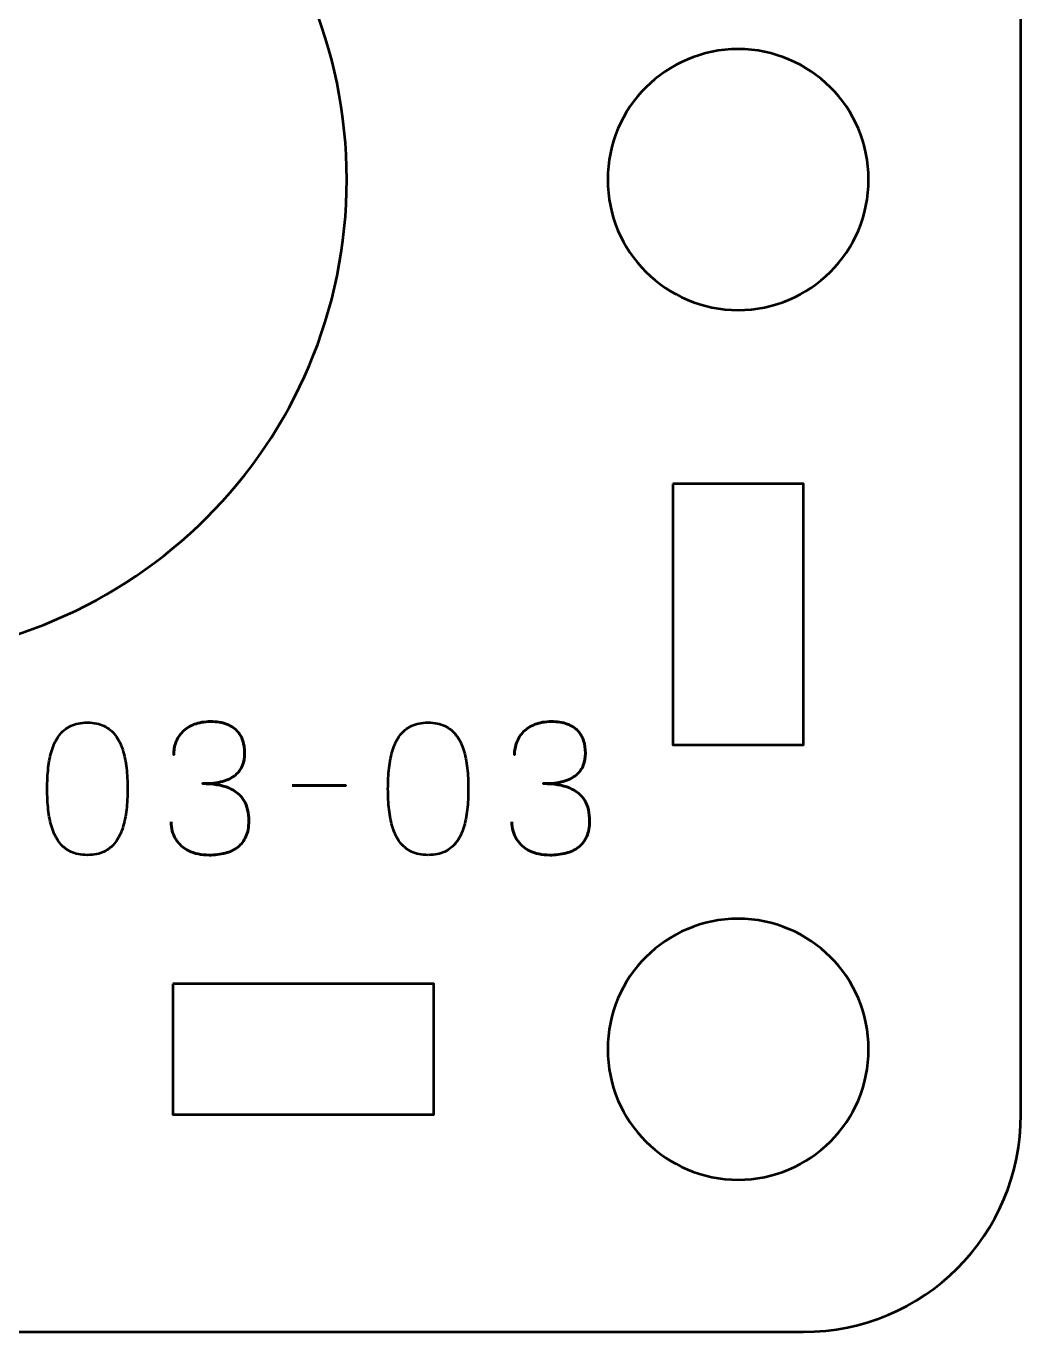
# Model space of a CAD drawing. Header units: centimetres. Extents: x -16.2 to -4.8, y -20.5 to -9.2.
# Drawn here: x -7.137 to -4.85, y -14.5 to -11.497 of the extents above; entities that cross this region are included whole.
import ezdxf

# ---------------------------------------------------------------- set-up
doc = ezdxf.new("R2010")
doc.units = ezdxf.units.CM
doc.header["$MEASUREMENT"] = 0
doc.layers.add('Layer 1', color=7, linetype='Continuous')

msp = doc.modelspace()

# ---------------------------------------------------------------- linework, layer by layer
at = {"layer": 'Layer 1', "lineweight": 53}
for points, knots in [([(-9.64994, -9.19997), (-9.64994, -9.19997), (-5.35007, -9.19997), (-5.35007, -9.19997), (-5.35007, -9.19997), (-5.07293, -9.19997), (-4.84997, -9.42306), (-4.84997, -9.70006), (-4.84997, -9.70006), (-4.84997, -9.70006), (-4.84997, -13.99993), (-4.84997, -13.99993), (-4.84997, -13.99993), (-4.84997, -14.27707), (-5.07293, -14.50003), (-5.35007, -14.50003), (-5.35007, -14.50003), (-5.35007, -14.50003), (-9.64994, -14.50003), (-9.64994, -14.50003), (-9.64994, -14.50003), (-9.92694, -14.50003), (-10.15003, -14.27707), (-10.15003, -13.99993), (-10.15003, -13.99993), (-10.15003, -13.99993), (-10.15003, -9.70006), (-10.15003, -9.70006), (-10.15003, -9.70006), (-10.15003, -9.42306), (-9.92694, -9.19997), (-9.64994, -9.19997)], [0, 0, 0, 0, 0.125, 0.125, 0.125, 0.125, 0.25, 0.25, 0.25, 0.25, 0.375, 0.375, 0.375, 0.375, 0.5, 0.5, 0.5, 0.5, 0.625, 0.625, 0.625, 0.625, 0.75, 0.75, 0.75, 0.75, 0.875, 0.875, 0.875, 0.875, 1, 1, 1, 1]), ([(-5.2, -11.85007), (-5.2, -12.0157), (-5.33433, -12.15007), (-5.5, -12.15007), (-5.5, -12.15007), (-5.66563, -12.15007), (-5.8, -12.0157), (-5.8, -11.85007), (-5.8, -11.85007), (-5.8, -11.6843), (-5.66563, -11.55007), (-5.5, -11.55007), (-5.5, -11.55007), (-5.33433, -11.55007), (-5.2, -11.6843), (-5.2, -11.85007)], [0, 0, 0, 0, 0.25, 0.25, 0.25, 0.25, 0.5, 0.5, 0.5, 0.5, 0.75, 0.75, 0.75, 0.75, 1, 1, 1, 1]), ([(-5.65007, -12.54998), (-5.65007, -12.54998), (-5.35007, -12.54998), (-5.35007, -12.54998), (-5.35007, -12.54998), (-5.35007, -12.54998), (-5.35007, -13.14998), (-5.35007, -13.14998), (-5.35007, -13.14998), (-5.35007, -13.14998), (-5.65007, -13.14998), (-5.65007, -13.14998), (-5.65007, -13.14998), (-5.65007, -13.14998), (-5.65007, -12.54998), (-5.65007, -12.54998)], [0, 0, 0, 0, 0.25, 0.25, 0.25, 0.25, 0.5, 0.5, 0.5, 0.5, 0.75, 0.75, 0.75, 0.75, 1, 1, 1, 1]), ([(-5.2, -13.85), (-5.2, -14.01567), (-5.33433, -14.15), (-5.5, -14.15), (-5.5, -14.15), (-5.66563, -14.15), (-5.8, -14.01567), (-5.8, -13.85), (-5.8, -13.85), (-5.8, -13.68437), (-5.66563, -13.55), (-5.5, -13.55), (-5.5, -13.55), (-5.33433, -13.55), (-5.2, -13.68437), (-5.2, -13.85)], [0, 0, 0, 0, 0.25, 0.25, 0.25, 0.25, 0.5, 0.5, 0.5, 0.5, 0.75, 0.75, 0.75, 0.75, 1, 1, 1, 1]), ([(-6.80002, -13.69993), (-6.80002, -13.69993), (-6.20002, -13.69993), (-6.20002, -13.69993), (-6.20002, -13.69993), (-6.20002, -13.69993), (-6.20002, -13.99993), (-6.20002, -13.99993), (-6.20002, -13.99993), (-6.20002, -13.99993), (-6.80002, -13.99993), (-6.80002, -13.99993), (-6.80002, -13.99993), (-6.80002, -13.99993), (-6.80002, -13.69993), (-6.80002, -13.69993)], [0, 0, 0, 0, 0.25, 0.25, 0.25, 0.25, 0.5, 0.5, 0.5, 0.5, 0.75, 0.75, 0.75, 0.75, 1, 1, 1, 1])]:
    msp.add_open_spline(points, degree=3, knots=knots, dxfattribs=at)
at = {"layer": 'Layer 1', "color": 250, "lineweight": 53}
msp.add_open_spline([(-7.5, -10.75), (-6.89258, -10.75), (-6.4, -11.24258), (-6.4, -11.85), (-6.4, -11.85), (-6.4, -12.45742), (-6.89258, -12.95), (-7.5, -12.95), (-7.5, -12.95), (-8.10742, -12.95), (-8.6, -12.45742), (-8.6, -11.85), (-8.6, -11.85), (-8.6, -11.24258), (-8.10742, -10.75), (-7.5, -10.75)], degree=3, knots=[0, 0, 0, 0, 0.25, 0.25, 0.25, 0.25, 0.5, 0.5, 0.5, 0.5, 0.75, 0.75, 0.75, 0.75, 1, 1, 1, 1], dxfattribs=at)
at = {"layer": 'Layer 1', "color": 30, "lineweight": 53}
for points, knots in [([(-6.99649, -13.40342), (-6.98168, -13.40335), (-6.96891, -13.40074), (-6.95825, -13.39566), (-6.95825, -13.39566), (-6.94767, -13.39058), (-6.93885, -13.38331), (-6.9318, -13.37407), (-6.9318, -13.37407), (-6.92481, -13.36476), (-6.91931, -13.35375), (-6.91522, -13.34105), (-6.91522, -13.34105), (-6.91119, -13.32835), (-6.9083, -13.31445), (-6.90668, -13.29921), (-6.90668, -13.29921), (-6.90498, -13.28397), (-6.90414, -13.26795), (-6.90421, -13.25102), (-6.90421, -13.25102), (-6.90414, -13.23416), (-6.90498, -13.21814), (-6.90668, -13.20297), (-6.90668, -13.20297), (-6.9083, -13.1878), (-6.91119, -13.17383), (-6.91522, -13.16113), (-6.91522, -13.16113), (-6.91931, -13.1485), (-6.92481, -13.1375), (-6.9318, -13.12811), (-6.9318, -13.12811), (-6.93885, -13.1188), (-6.94767, -13.11153), (-6.95825, -13.10645), (-6.95825, -13.10645), (-6.96891, -13.1013), (-6.98168, -13.09869), (-6.99649, -13.09862), (-6.99649, -13.09862), (-7.01131, -13.09869), (-7.02408, -13.1013), (-7.03474, -13.10645), (-7.03474, -13.10645), (-7.04532, -13.11153), (-7.05414, -13.1188), (-7.06119, -13.12811), (-7.06119, -13.12811), (-7.06818, -13.1375), (-7.07368, -13.1485), (-7.07777, -13.16113), (-7.07777, -13.16113), (-7.0818, -13.17383), (-7.08469, -13.1878), (-7.08631, -13.20297), (-7.08631, -13.20297), (-7.088, -13.21814), (-7.08885, -13.23416), (-7.08878, -13.25102), (-7.08878, -13.25102), (-7.08885, -13.26795), (-7.088, -13.28397), (-7.08631, -13.29921), (-7.08631, -13.29921), (-7.08469, -13.31445), (-7.0818, -13.32835), (-7.07777, -13.34105), (-7.07777, -13.34105), (-7.07368, -13.35375), (-7.06818, -13.36476), (-7.06119, -13.37407), (-7.06119, -13.37407), (-7.05414, -13.38331), (-7.04532, -13.39058), (-7.03474, -13.39566), (-7.03474, -13.39566), (-7.02408, -13.40074), (-7.01131, -13.40335), (-6.99649, -13.40342)], [0, 0, 0, 0, 0.05, 0.05, 0.05, 0.05, 0.1, 0.1, 0.1, 0.1, 0.15, 0.15, 0.15, 0.15, 0.2, 0.2, 0.2, 0.2, 0.25, 0.25, 0.25, 0.25, 0.3, 0.3, 0.3, 0.3, 0.35, 0.35, 0.35, 0.35, 0.4, 0.4, 0.4, 0.4, 0.45, 0.45, 0.45, 0.45, 0.5, 0.5, 0.5, 0.5, 0.55, 0.55, 0.55, 0.55, 0.6, 0.6, 0.6, 0.6, 0.65, 0.65, 0.65, 0.65, 0.7, 0.7, 0.7, 0.7, 0.75, 0.75, 0.75, 0.75, 0.8, 0.8, 0.8, 0.8, 0.85, 0.85, 0.85, 0.85, 0.9, 0.9, 0.9, 0.9, 0.95, 0.95, 0.95, 0.95, 1, 1, 1, 1]), ([(-6.99649, -13.40342), (-6.98168, -13.40335), (-6.96891, -13.40074), (-6.95825, -13.39566), (-6.95825, -13.39566), (-6.94767, -13.39058), (-6.93885, -13.38331), (-6.9318, -13.37407), (-6.9318, -13.37407), (-6.92481, -13.36476), (-6.91931, -13.35375), (-6.91522, -13.34105), (-6.91522, -13.34105), (-6.91119, -13.32835), (-6.9083, -13.31445), (-6.90668, -13.29921), (-6.90668, -13.29921), (-6.90498, -13.28397), (-6.90414, -13.26795), (-6.90421, -13.25102), (-6.90421, -13.25102), (-6.90414, -13.23416), (-6.90498, -13.21814), (-6.90668, -13.20297), (-6.90668, -13.20297), (-6.9083, -13.1878), (-6.91119, -13.17383), (-6.91522, -13.16113), (-6.91522, -13.16113), (-6.91931, -13.1485), (-6.92481, -13.1375), (-6.9318, -13.12811), (-6.9318, -13.12811), (-6.93885, -13.1188), (-6.94767, -13.11153), (-6.95825, -13.10645), (-6.95825, -13.10645), (-6.96891, -13.1013), (-6.98168, -13.09869), (-6.99649, -13.09862), (-6.99649, -13.09862), (-7.01131, -13.09869), (-7.02408, -13.1013), (-7.03474, -13.10645), (-7.03474, -13.10645), (-7.04532, -13.11153), (-7.05414, -13.1188), (-7.06119, -13.12811), (-7.06119, -13.12811), (-7.06818, -13.1375), (-7.07368, -13.1485), (-7.07777, -13.16113), (-7.07777, -13.16113), (-7.0818, -13.17383), (-7.08469, -13.1878), (-7.08631, -13.20297), (-7.08631, -13.20297), (-7.088, -13.21814), (-7.08885, -13.23416), (-7.08878, -13.25102), (-7.08878, -13.25102), (-7.08885, -13.26795), (-7.088, -13.28397), (-7.08631, -13.29921), (-7.08631, -13.29921), (-7.08469, -13.31445), (-7.0818, -13.32835), (-7.07777, -13.34105), (-7.07777, -13.34105), (-7.07368, -13.35375), (-7.06818, -13.36476), (-7.06119, -13.37407), (-7.06119, -13.37407), (-7.05414, -13.38331), (-7.04532, -13.39058), (-7.03474, -13.39566), (-7.03474, -13.39566), (-7.02408, -13.40074), (-7.01131, -13.40335), (-6.99649, -13.40342)], [0, 0, 0, 0, 0.05, 0.05, 0.05, 0.05, 0.1, 0.1, 0.1, 0.1, 0.15, 0.15, 0.15, 0.15, 0.2, 0.2, 0.2, 0.2, 0.25, 0.25, 0.25, 0.25, 0.3, 0.3, 0.3, 0.3, 0.35, 0.35, 0.35, 0.35, 0.4, 0.4, 0.4, 0.4, 0.45, 0.45, 0.45, 0.45, 0.5, 0.5, 0.5, 0.5, 0.55, 0.55, 0.55, 0.55, 0.6, 0.6, 0.6, 0.6, 0.65, 0.65, 0.65, 0.65, 0.7, 0.7, 0.7, 0.7, 0.75, 0.75, 0.75, 0.75, 0.8, 0.8, 0.8, 0.8, 0.85, 0.85, 0.85, 0.85, 0.9, 0.9, 0.9, 0.9, 0.95, 0.95, 0.95, 0.95, 1, 1, 1, 1]), ([(-6.80388, -13.3268), (-6.80381, -13.34204), (-6.80028, -13.3553), (-6.7933, -13.3668), (-6.7933, -13.3668), (-6.78631, -13.37823), (-6.77636, -13.38719), (-6.76338, -13.39361), (-6.76338, -13.39361), (-6.7504, -13.40003), (-6.73481, -13.40328), (-6.71667, -13.40342), (-6.71667, -13.40342), (-6.70306, -13.40342), (-6.69071, -13.40201), (-6.67949, -13.39905), (-6.67949, -13.39905), (-6.66834, -13.39608), (-6.65875, -13.3915), (-6.65063, -13.38522), (-6.65063, -13.38522), (-6.64252, -13.37894), (-6.63631, -13.37082), (-6.63187, -13.36095), (-6.63187, -13.36095), (-6.62749, -13.351), (-6.62531, -13.33907), (-6.62524, -13.3251), (-6.62524, -13.3251), (-6.62516, -13.30648), (-6.62897, -13.29074), (-6.63652, -13.27797), (-6.63652, -13.27797), (-6.64407, -13.2652), (-6.65579, -13.25561), (-6.67152, -13.24905), (-6.67152, -13.24905), (-6.68725, -13.24248), (-6.70743, -13.23917), (-6.73191, -13.23917), (-6.73191, -13.23917), (-6.71364, -13.23924), (-6.69833, -13.23755), (-6.68584, -13.23409), (-6.68584, -13.23409), (-6.67342, -13.23063), (-6.66348, -13.22576), (-6.656, -13.21941), (-6.656, -13.21941), (-6.64852, -13.21313), (-6.64309, -13.20565), (-6.63984, -13.19705), (-6.63984, -13.19705), (-6.63652, -13.18851), (-6.6349, -13.17913), (-6.63497, -13.1689), (-6.63497, -13.1689), (-6.6349, -13.15866), (-6.63631, -13.14921), (-6.63913, -13.14046), (-6.63913, -13.14046), (-6.64189, -13.13171), (-6.6464, -13.12402), (-6.65254, -13.11746), (-6.65254, -13.11746), (-6.65868, -13.1109), (-6.66679, -13.10575), (-6.67674, -13.10208), (-6.67674, -13.10208), (-6.68676, -13.09841), (-6.69897, -13.09658), (-6.71329, -13.09651), (-6.71329, -13.09651), (-6.72754, -13.09658), (-6.74003, -13.09869), (-6.75061, -13.10279), (-6.75061, -13.10279), (-6.76127, -13.10688), (-6.77001, -13.11245), (-6.77707, -13.11958), (-6.77707, -13.11958), (-6.78405, -13.1267), (-6.78928, -13.13482), (-6.79273, -13.14399), (-6.79273, -13.14399), (-6.79626, -13.15316), (-6.79795, -13.1629), (-6.79795, -13.17313), (-6.79795, -13.17313), (-6.79795, -13.1629), (-6.79626, -13.15316), (-6.79273, -13.14399), (-6.79273, -13.14399), (-6.78928, -13.13482), (-6.78405, -13.1267), (-6.77707, -13.11958), (-6.77707, -13.11958), (-6.77001, -13.11245), (-6.76127, -13.10688), (-6.75061, -13.10279), (-6.75061, -13.10279), (-6.74003, -13.09869), (-6.72754, -13.09658), (-6.71329, -13.09651), (-6.71329, -13.09651), (-6.69897, -13.09658), (-6.68676, -13.09841), (-6.67674, -13.10208), (-6.67674, -13.10208), (-6.66679, -13.10575), (-6.65868, -13.1109), (-6.65254, -13.11746), (-6.65254, -13.11746), (-6.6464, -13.12402), (-6.64189, -13.13171), (-6.63913, -13.14046), (-6.63913, -13.14046), (-6.63631, -13.14921), (-6.6349, -13.15866), (-6.63497, -13.1689), (-6.63497, -13.1689), (-6.6349, -13.17913), (-6.63652, -13.18851), (-6.63984, -13.19705), (-6.63984, -13.19705), (-6.64309, -13.20565), (-6.64852, -13.21313), (-6.656, -13.21941), (-6.656, -13.21941), (-6.66348, -13.22576), (-6.67342, -13.23063), (-6.68584, -13.23409), (-6.68584, -13.23409), (-6.69833, -13.23755), (-6.71364, -13.23924), (-6.73191, -13.23917), (-6.73191, -13.23917), (-6.70743, -13.23917), (-6.68725, -13.24248), (-6.67152, -13.24905), (-6.67152, -13.24905), (-6.65579, -13.25561), (-6.64407, -13.2652), (-6.63652, -13.27797), (-6.63652, -13.27797), (-6.62897, -13.29074), (-6.62516, -13.30648), (-6.62524, -13.3251), (-6.62524, -13.3251), (-6.62531, -13.33907), (-6.62749, -13.351), (-6.63187, -13.36095), (-6.63187, -13.36095), (-6.63631, -13.37082), (-6.64252, -13.37894), (-6.65063, -13.38522), (-6.65063, -13.38522), (-6.65875, -13.3915), (-6.66834, -13.39608), (-6.67949, -13.39905), (-6.67949, -13.39905), (-6.69071, -13.40201), (-6.70306, -13.40342), (-6.71667, -13.40342), (-6.71667, -13.40342), (-6.73481, -13.40328), (-6.7504, -13.40003), (-6.76338, -13.39361), (-6.76338, -13.39361), (-6.77636, -13.38719), (-6.78631, -13.37823), (-6.7933, -13.3668), (-6.7933, -13.3668), (-6.80028, -13.3553), (-6.80381, -13.34204), (-6.80388, -13.3268)], [0, 0, 0, 0, 0.0227273, 0.0227273, 0.0227273, 0.0227273, 0.0454545, 0.0454545, 0.0454545, 0.0454545, 0.0681818, 0.0681818, 0.0681818, 0.0681818, 0.0909091, 0.0909091, 0.0909091, 0.0909091, 0.1136364, 0.1136364, 0.1136364, 0.1136364, 0.1363636, 0.1363636, 0.1363636, 0.1363636, 0.1590909, 0.1590909, 0.1590909, 0.1590909, 0.1818182, 0.1818182, 0.1818182, 0.1818182, 0.2045455, 0.2045455, 0.2045455, 0.2045455, 0.2272727, 0.2272727, 0.2272727, 0.2272727, 0.25, 0.25, 0.25, 0.25, 0.2727273, 0.2727273, 0.2727273, 0.2727273, 0.2954545, 0.2954545, 0.2954545, 0.2954545, 0.3181818, 0.3181818, 0.3181818, 0.3181818, 0.3409091, 0.3409091, 0.3409091, 0.3409091, 0.3636364, 0.3636364, 0.3636364, 0.3636364, 0.3863636, 0.3863636, 0.3863636, 0.3863636, 0.4090909, 0.4090909, 0.4090909, 0.4090909, 0.4318182, 0.4318182, 0.4318182, 0.4318182, 0.4545455, 0.4545455, 0.4545455, 0.4545455, 0.4772727, 0.4772727, 0.4772727, 0.4772727, 0.5, 0.5, 0.5, 0.5, 0.5227273, 0.5227273, 0.5227273, 0.5227273, 0.5454545, 0.5454545, 0.5454545, 0.5454545, 0.5681818, 0.5681818, 0.5681818, 0.5681818, 0.5909091, 0.5909091, 0.5909091, 0.5909091, 0.6136364, 0.6136364, 0.6136364, 0.6136364, 0.6363636, 0.6363636, 0.6363636, 0.6363636, 0.6590909, 0.6590909, 0.6590909, 0.6590909, 0.6818182, 0.6818182, 0.6818182, 0.6818182, 0.7045455, 0.7045455, 0.7045455, 0.7045455, 0.7272727, 0.7272727, 0.7272727, 0.7272727, 0.75, 0.75, 0.75, 0.75, 0.7727273, 0.7727273, 0.7727273, 0.7727273, 0.7954545, 0.7954545, 0.7954545, 0.7954545, 0.8181818, 0.8181818, 0.8181818, 0.8181818, 0.8409091, 0.8409091, 0.8409091, 0.8409091, 0.8636364, 0.8636364, 0.8636364, 0.8636364, 0.8863636, 0.8863636, 0.8863636, 0.8863636, 0.9090909, 0.9090909, 0.9090909, 0.9090909, 0.9318182, 0.9318182, 0.9318182, 0.9318182, 0.9545455, 0.9545455, 0.9545455, 0.9545455, 0.9772727, 0.9772727, 0.9772727, 0.9772727, 1, 1, 1, 1]), ([(-6.21291, -13.40342), (-6.1981, -13.40335), (-6.18533, -13.40074), (-6.17467, -13.39566), (-6.17467, -13.39566), (-6.16409, -13.39058), (-6.15527, -13.38331), (-6.14822, -13.37407), (-6.14822, -13.37407), (-6.14123, -13.36476), (-6.13573, -13.35375), (-6.13164, -13.34105), (-6.13164, -13.34105), (-6.12761, -13.32835), (-6.12472, -13.31445), (-6.1231, -13.29921), (-6.1231, -13.29921), (-6.1214, -13.28397), (-6.12056, -13.26795), (-6.12063, -13.25102), (-6.12063, -13.25102), (-6.12056, -13.23416), (-6.1214, -13.21814), (-6.1231, -13.20297), (-6.1231, -13.20297), (-6.12472, -13.1878), (-6.12761, -13.17383), (-6.13164, -13.16113), (-6.13164, -13.16113), (-6.13573, -13.1485), (-6.14123, -13.1375), (-6.14822, -13.12811), (-6.14822, -13.12811), (-6.15527, -13.1188), (-6.16409, -13.11153), (-6.17467, -13.10645), (-6.17467, -13.10645), (-6.18533, -13.1013), (-6.1981, -13.09869), (-6.21291, -13.09862), (-6.21291, -13.09862), (-6.22773, -13.09869), (-6.2405, -13.1013), (-6.25116, -13.10645), (-6.25116, -13.10645), (-6.26174, -13.11153), (-6.27056, -13.1188), (-6.27761, -13.12811), (-6.27761, -13.12811), (-6.2846, -13.1375), (-6.2901, -13.1485), (-6.29419, -13.16113), (-6.29419, -13.16113), (-6.29822, -13.17383), (-6.30111, -13.1878), (-6.30273, -13.20297), (-6.30273, -13.20297), (-6.30442, -13.21814), (-6.30527, -13.23416), (-6.3052, -13.25102), (-6.3052, -13.25102), (-6.30527, -13.26795), (-6.30442, -13.28397), (-6.30273, -13.29921), (-6.30273, -13.29921), (-6.30111, -13.31445), (-6.29822, -13.32835), (-6.29419, -13.34105), (-6.29419, -13.34105), (-6.2901, -13.35375), (-6.2846, -13.36476), (-6.27761, -13.37407), (-6.27761, -13.37407), (-6.27056, -13.38331), (-6.26174, -13.39058), (-6.25116, -13.39566), (-6.25116, -13.39566), (-6.2405, -13.40074), (-6.22773, -13.40335), (-6.21291, -13.40342)], [0, 0, 0, 0, 0.05, 0.05, 0.05, 0.05, 0.1, 0.1, 0.1, 0.1, 0.15, 0.15, 0.15, 0.15, 0.2, 0.2, 0.2, 0.2, 0.25, 0.25, 0.25, 0.25, 0.3, 0.3, 0.3, 0.3, 0.35, 0.35, 0.35, 0.35, 0.4, 0.4, 0.4, 0.4, 0.45, 0.45, 0.45, 0.45, 0.5, 0.5, 0.5, 0.5, 0.55, 0.55, 0.55, 0.55, 0.6, 0.6, 0.6, 0.6, 0.65, 0.65, 0.65, 0.65, 0.7, 0.7, 0.7, 0.7, 0.75, 0.75, 0.75, 0.75, 0.8, 0.8, 0.8, 0.8, 0.85, 0.85, 0.85, 0.85, 0.9, 0.9, 0.9, 0.9, 0.95, 0.95, 0.95, 0.95, 1, 1, 1, 1]), ([(-6.21291, -13.40342), (-6.1981, -13.40335), (-6.18533, -13.40074), (-6.17467, -13.39566), (-6.17467, -13.39566), (-6.16409, -13.39058), (-6.15527, -13.38331), (-6.14822, -13.37407), (-6.14822, -13.37407), (-6.14123, -13.36476), (-6.13573, -13.35375), (-6.13164, -13.34105), (-6.13164, -13.34105), (-6.12761, -13.32835), (-6.12472, -13.31445), (-6.1231, -13.29921), (-6.1231, -13.29921), (-6.1214, -13.28397), (-6.12056, -13.26795), (-6.12063, -13.25102), (-6.12063, -13.25102), (-6.12056, -13.23416), (-6.1214, -13.21814), (-6.1231, -13.20297), (-6.1231, -13.20297), (-6.12472, -13.1878), (-6.12761, -13.17383), (-6.13164, -13.16113), (-6.13164, -13.16113), (-6.13573, -13.1485), (-6.14123, -13.1375), (-6.14822, -13.12811), (-6.14822, -13.12811), (-6.15527, -13.1188), (-6.16409, -13.11153), (-6.17467, -13.10645), (-6.17467, -13.10645), (-6.18533, -13.1013), (-6.1981, -13.09869), (-6.21291, -13.09862), (-6.21291, -13.09862), (-6.22773, -13.09869), (-6.2405, -13.1013), (-6.25116, -13.10645), (-6.25116, -13.10645), (-6.26174, -13.11153), (-6.27056, -13.1188), (-6.27761, -13.12811), (-6.27761, -13.12811), (-6.2846, -13.1375), (-6.2901, -13.1485), (-6.29419, -13.16113), (-6.29419, -13.16113), (-6.29822, -13.17383), (-6.30111, -13.1878), (-6.30273, -13.20297), (-6.30273, -13.20297), (-6.30442, -13.21814), (-6.30527, -13.23416), (-6.3052, -13.25102), (-6.3052, -13.25102), (-6.30527, -13.26795), (-6.30442, -13.28397), (-6.30273, -13.29921), (-6.30273, -13.29921), (-6.30111, -13.31445), (-6.29822, -13.32835), (-6.29419, -13.34105), (-6.29419, -13.34105), (-6.2901, -13.35375), (-6.2846, -13.36476), (-6.27761, -13.37407), (-6.27761, -13.37407), (-6.27056, -13.38331), (-6.26174, -13.39058), (-6.25116, -13.39566), (-6.25116, -13.39566), (-6.2405, -13.40074), (-6.22773, -13.40335), (-6.21291, -13.40342)], [0, 0, 0, 0, 0.05, 0.05, 0.05, 0.05, 0.1, 0.1, 0.1, 0.1, 0.15, 0.15, 0.15, 0.15, 0.2, 0.2, 0.2, 0.2, 0.25, 0.25, 0.25, 0.25, 0.3, 0.3, 0.3, 0.3, 0.35, 0.35, 0.35, 0.35, 0.4, 0.4, 0.4, 0.4, 0.45, 0.45, 0.45, 0.45, 0.5, 0.5, 0.5, 0.5, 0.55, 0.55, 0.55, 0.55, 0.6, 0.6, 0.6, 0.6, 0.65, 0.65, 0.65, 0.65, 0.7, 0.7, 0.7, 0.7, 0.75, 0.75, 0.75, 0.75, 0.8, 0.8, 0.8, 0.8, 0.85, 0.85, 0.85, 0.85, 0.9, 0.9, 0.9, 0.9, 0.95, 0.95, 0.95, 0.95, 1, 1, 1, 1]), ([(-6.0203, -13.3268), (-6.02023, -13.34204), (-6.0167, -13.3553), (-6.00972, -13.3668), (-6.00972, -13.3668), (-6.00273, -13.37823), (-5.99278, -13.38719), (-5.9798, -13.39361), (-5.9798, -13.39361), (-5.96682, -13.40003), (-5.95123, -13.40328), (-5.93309, -13.40342), (-5.93309, -13.40342), (-5.91948, -13.40342), (-5.90713, -13.40201), (-5.89591, -13.39905), (-5.89591, -13.39905), (-5.88476, -13.39608), (-5.87517, -13.3915), (-5.86705, -13.38522), (-5.86705, -13.38522), (-5.85894, -13.37894), (-5.85273, -13.37082), (-5.84829, -13.36095), (-5.84829, -13.36095), (-5.84391, -13.351), (-5.84173, -13.33907), (-5.84166, -13.3251), (-5.84166, -13.3251), (-5.84158, -13.30648), (-5.84539, -13.29074), (-5.85294, -13.27797), (-5.85294, -13.27797), (-5.86049, -13.2652), (-5.87221, -13.25561), (-5.88794, -13.24905), (-5.88794, -13.24905), (-5.90367, -13.24248), (-5.92385, -13.23917), (-5.94833, -13.23917), (-5.94833, -13.23917), (-5.93006, -13.23924), (-5.91475, -13.23755), (-5.90226, -13.23409), (-5.90226, -13.23409), (-5.88984, -13.23063), (-5.8799, -13.22576), (-5.87242, -13.21941), (-5.87242, -13.21941), (-5.86494, -13.21313), (-5.85951, -13.20565), (-5.85626, -13.19705), (-5.85626, -13.19705), (-5.85294, -13.18851), (-5.85132, -13.17913), (-5.85139, -13.1689), (-5.85139, -13.1689), (-5.85132, -13.15866), (-5.85273, -13.14921), (-5.85555, -13.14046), (-5.85555, -13.14046), (-5.85831, -13.13171), (-5.86282, -13.12402), (-5.86896, -13.11746), (-5.86896, -13.11746), (-5.8751, -13.1109), (-5.88321, -13.10575), (-5.89316, -13.10208), (-5.89316, -13.10208), (-5.90318, -13.09841), (-5.91539, -13.09658), (-5.92971, -13.09651), (-5.92971, -13.09651), (-5.94396, -13.09658), (-5.95645, -13.09869), (-5.96703, -13.10279), (-5.96703, -13.10279), (-5.97769, -13.10688), (-5.98643, -13.11245), (-5.99349, -13.11958), (-5.99349, -13.11958), (-6.00047, -13.1267), (-6.0057, -13.13482), (-6.00915, -13.14399), (-6.00915, -13.14399), (-6.01268, -13.15316), (-6.01437, -13.1629), (-6.01437, -13.17313), (-6.01437, -13.17313), (-6.01437, -13.1629), (-6.01268, -13.15316), (-6.00915, -13.14399), (-6.00915, -13.14399), (-6.0057, -13.13482), (-6.00047, -13.1267), (-5.99349, -13.11958), (-5.99349, -13.11958), (-5.98643, -13.11245), (-5.97769, -13.10688), (-5.96703, -13.10279), (-5.96703, -13.10279), (-5.95645, -13.09869), (-5.94396, -13.09658), (-5.92971, -13.09651), (-5.92971, -13.09651), (-5.91539, -13.09658), (-5.90318, -13.09841), (-5.89316, -13.10208), (-5.89316, -13.10208), (-5.88321, -13.10575), (-5.8751, -13.1109), (-5.86896, -13.11746), (-5.86896, -13.11746), (-5.86282, -13.12402), (-5.85831, -13.13171), (-5.85555, -13.14046), (-5.85555, -13.14046), (-5.85273, -13.14921), (-5.85132, -13.15866), (-5.85139, -13.1689), (-5.85139, -13.1689), (-5.85132, -13.17913), (-5.85294, -13.18851), (-5.85626, -13.19705), (-5.85626, -13.19705), (-5.85951, -13.20565), (-5.86494, -13.21313), (-5.87242, -13.21941), (-5.87242, -13.21941), (-5.8799, -13.22576), (-5.88984, -13.23063), (-5.90226, -13.23409), (-5.90226, -13.23409), (-5.91475, -13.23755), (-5.93006, -13.23924), (-5.94833, -13.23917), (-5.94833, -13.23917), (-5.92385, -13.23917), (-5.90367, -13.24248), (-5.88794, -13.24905), (-5.88794, -13.24905), (-5.87221, -13.25561), (-5.86049, -13.2652), (-5.85294, -13.27797), (-5.85294, -13.27797), (-5.84539, -13.29074), (-5.84158, -13.30648), (-5.84166, -13.3251), (-5.84166, -13.3251), (-5.84173, -13.33907), (-5.84391, -13.351), (-5.84829, -13.36095), (-5.84829, -13.36095), (-5.85273, -13.37082), (-5.85894, -13.37894), (-5.86705, -13.38522), (-5.86705, -13.38522), (-5.87517, -13.3915), (-5.88476, -13.39608), (-5.89591, -13.39905), (-5.89591, -13.39905), (-5.90713, -13.40201), (-5.91948, -13.40342), (-5.93309, -13.40342), (-5.93309, -13.40342), (-5.95123, -13.40328), (-5.96682, -13.40003), (-5.9798, -13.39361), (-5.9798, -13.39361), (-5.99278, -13.38719), (-6.00273, -13.37823), (-6.00972, -13.3668), (-6.00972, -13.3668), (-6.0167, -13.3553), (-6.02023, -13.34204), (-6.0203, -13.3268)], [0, 0, 0, 0, 0.0227273, 0.0227273, 0.0227273, 0.0227273, 0.0454545, 0.0454545, 0.0454545, 0.0454545, 0.0681818, 0.0681818, 0.0681818, 0.0681818, 0.0909091, 0.0909091, 0.0909091, 0.0909091, 0.1136364, 0.1136364, 0.1136364, 0.1136364, 0.1363636, 0.1363636, 0.1363636, 0.1363636, 0.1590909, 0.1590909, 0.1590909, 0.1590909, 0.1818182, 0.1818182, 0.1818182, 0.1818182, 0.2045455, 0.2045455, 0.2045455, 0.2045455, 0.2272727, 0.2272727, 0.2272727, 0.2272727, 0.25, 0.25, 0.25, 0.25, 0.2727273, 0.2727273, 0.2727273, 0.2727273, 0.2954545, 0.2954545, 0.2954545, 0.2954545, 0.3181818, 0.3181818, 0.3181818, 0.3181818, 0.3409091, 0.3409091, 0.3409091, 0.3409091, 0.3636364, 0.3636364, 0.3636364, 0.3636364, 0.3863636, 0.3863636, 0.3863636, 0.3863636, 0.4090909, 0.4090909, 0.4090909, 0.4090909, 0.4318182, 0.4318182, 0.4318182, 0.4318182, 0.4545455, 0.4545455, 0.4545455, 0.4545455, 0.4772727, 0.4772727, 0.4772727, 0.4772727, 0.5, 0.5, 0.5, 0.5, 0.5227273, 0.5227273, 0.5227273, 0.5227273, 0.5454545, 0.5454545, 0.5454545, 0.5454545, 0.5681818, 0.5681818, 0.5681818, 0.5681818, 0.5909091, 0.5909091, 0.5909091, 0.5909091, 0.6136364, 0.6136364, 0.6136364, 0.6136364, 0.6363636, 0.6363636, 0.6363636, 0.6363636, 0.6590909, 0.6590909, 0.6590909, 0.6590909, 0.6818182, 0.6818182, 0.6818182, 0.6818182, 0.7045455, 0.7045455, 0.7045455, 0.7045455, 0.7272727, 0.7272727, 0.7272727, 0.7272727, 0.75, 0.75, 0.75, 0.75, 0.7727273, 0.7727273, 0.7727273, 0.7727273, 0.7954545, 0.7954545, 0.7954545, 0.7954545, 0.8181818, 0.8181818, 0.8181818, 0.8181818, 0.8409091, 0.8409091, 0.8409091, 0.8409091, 0.8636364, 0.8636364, 0.8636364, 0.8636364, 0.8863636, 0.8863636, 0.8863636, 0.8863636, 0.9090909, 0.9090909, 0.9090909, 0.9090909, 0.9318182, 0.9318182, 0.9318182, 0.9318182, 0.9545455, 0.9545455, 0.9545455, 0.9545455, 0.9772727, 0.9772727, 0.9772727, 0.9772727, 1, 1, 1, 1]), ([(-6.52533, -13.24382), (-6.52533, -13.24382), (-6.40214, -13.24382), (-6.40214, -13.24382), (-6.40214, -13.24382), (-6.40214, -13.24382), (-6.52533, -13.24382), (-6.52533, -13.24382)], [0, 0, 0, 0, 0.5, 0.5, 0.5, 0.5, 1, 1, 1, 1])]:
    msp.add_open_spline(points, degree=3, knots=knots, dxfattribs=at)

doc.saveas('drawing.dxf')
